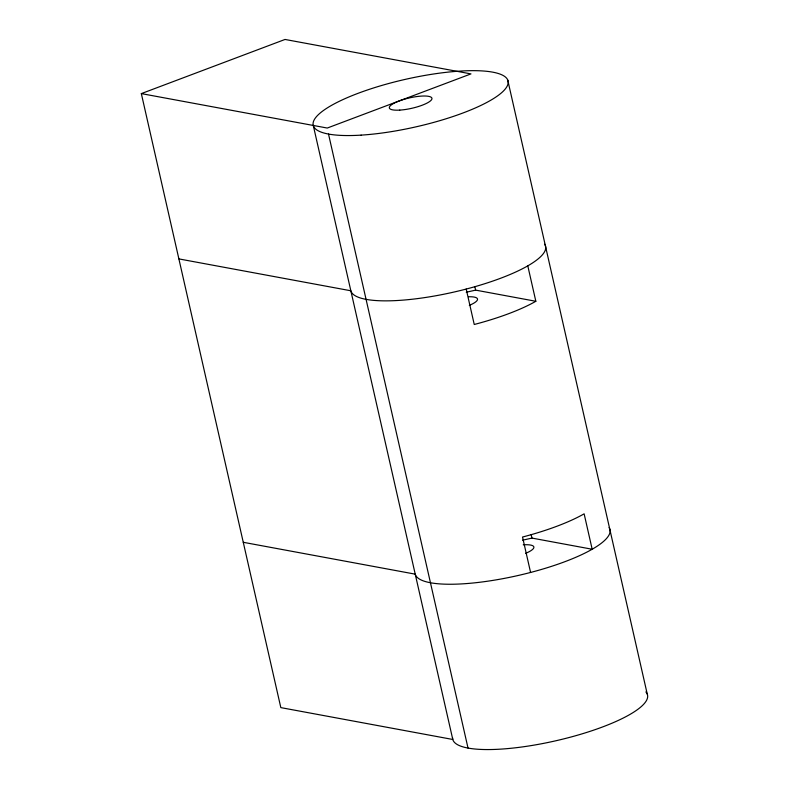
<?xml version="1.0" encoding="UTF-8"?>
<svg xmlns="http://www.w3.org/2000/svg" width="789" height="789" viewBox="0 0 789 789"><rect width="100%" height="100%" fill="white"/><g stroke="black" fill="none" stroke-linecap="round" stroke-linejoin="round"><path stroke-width="1.18" d="M141.33 93.605L285.036 39.45L470.964 73.9L327.257 128.045L141.33 93.605L280.825 707.615L452.787 739.471L313.282 125.461M466.25 292.236L475.629 290.125L535.839 301.28L527.792 265.854M522.584 540.199L531.964 538.088L592.174 549.243L584.126 513.826A99.878 24.331 -12.8 0 1 522.535 537.033L530.583 572.449M178.886 258.91L350.849 290.766A99.878 24.331 -12.8 0 0 458.458 291.003A99.878 24.331 -12.8 0 0 544.696 244.225M243.268 542.299L415.231 574.155A99.878 24.331 -12.8 0 0 522.841 574.392A99.878 24.331 -12.8 0 0 609.078 527.614M647.256 694.113L507.751 80.103M474.82 286.585L475.629 290.125M531.155 534.548L531.964 538.088M466.2 289.06L474.248 324.486A99.878 24.331 -12.8 0 0 535.839 301.28M328.51 134.051L468.015 748.061M645.856 691.933A99.878 24.331 -12.8 0 1 559.362 739.954A99.878 24.331 -12.8 0 1 452.58 737.814M523.235 544.814A21.845 5.326 -12.8 0 1 525.652 553.326M468.696 296.763A21.845 5.326 -12.8 0 1 469.317 305.353M361.106 135.126A99.878 24.331 -12.8 0 0 508.175 82.549A99.878 24.331 -12.8 0 0 362.605 91.652A99.878 24.331 -12.8 0 0 361.106 135.126M399.796 110.105A21.845 5.326 -12.8 0 0 431.968 98.605A21.845 5.326 -12.8 0 0 400.122 100.597A21.845 5.326 -12.8 0 0 399.796 110.105"/></g></svg>
